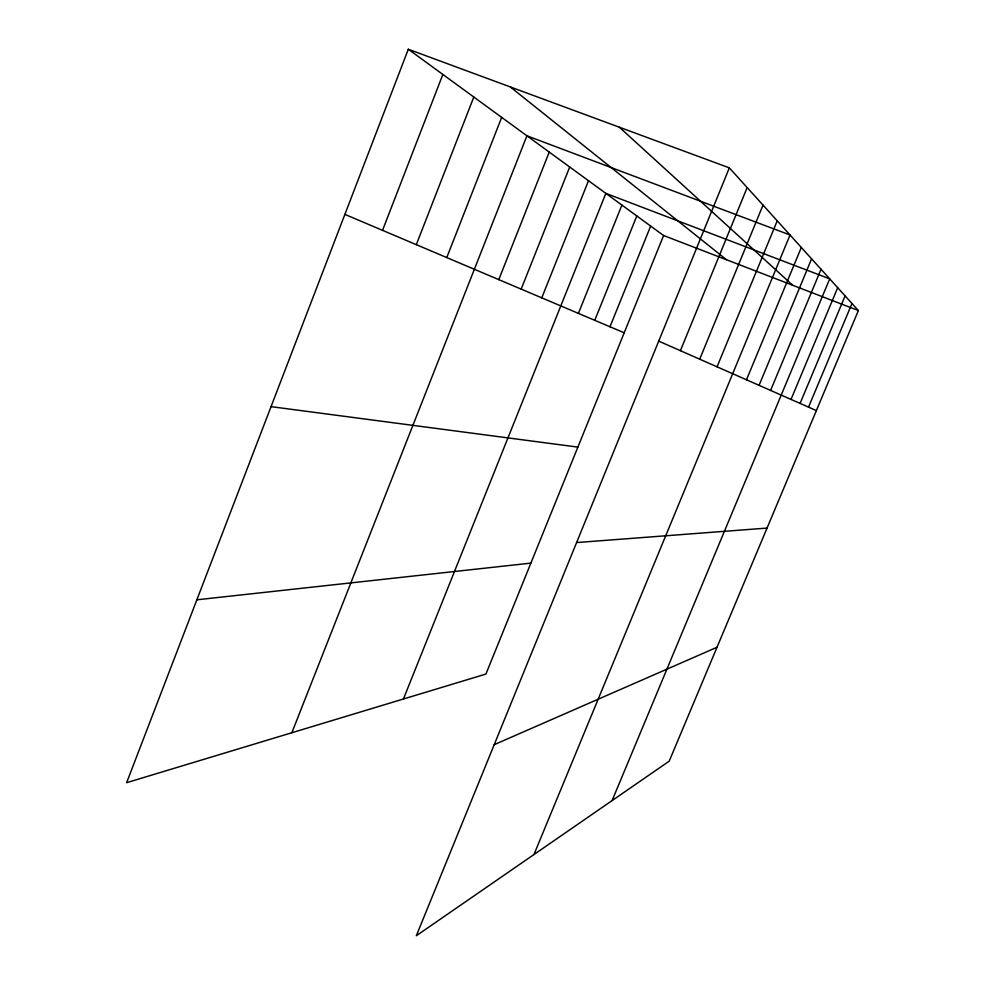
<?xml version="1.0" encoding="UTF-8"?>
<svg xmlns="http://www.w3.org/2000/svg" width="985" height="985" viewBox="0 0 985 985"><rect width="100%" height="100%" fill="white"/><g stroke="black" fill="none" stroke-linecap="round" stroke-linejoin="round"><path stroke-width="1.48" d="M408.307 49.25L126.634 782.681L485.925 674.06L663.607 235.513L408.307 49.25L729.343 167.856L858.366 310.558L669.197 761.171L416.323 935.75L729.343 167.856M382.537 230.355L442.856 74.454M416.31 244.662L473.797 97.035M446.759 257.577L501.673 117.375M291.856 732.729L526.926 135.795L790.032 234.984L533.956 854.537M498.779 279.629L549.248 152.084M521.176 289.122L569.699 167.007M541.775 297.852L588.501 180.723M403.431 698.993L605.849 193.38L829.702 278.853L612.091 800.596M578.404 313.39L621.904 205.089M594.755 320.322L636.803 215.961M609.986 326.774L650.666 226.082M680.401 350.672L747.159 187.556M699.719 359.18L763.018 205.102M717.055 366.826L777.227 220.812M746.482 379.791L801.31 247.457M759.066 385.332L811.603 258.833M770.602 390.417L821.034 269.262M791.017 399.417L837.693 287.694M800.091 403.419L845.105 295.882M808.525 407.125L851.976 303.478M494.211 744.672L717.018 647.268M196.865 599.803L530.866 563.125M576.594 542.563L767.044 528.083M271.047 406.645L577.875 447.116M663.607 235.513L858.366 310.558M344.885 214.385L624.194 332.795M658.719 341.118L816.368 410.585M510.292 86.926L726.462 259.732M619.368 127.225L792.666 285.244"/></g></svg>
